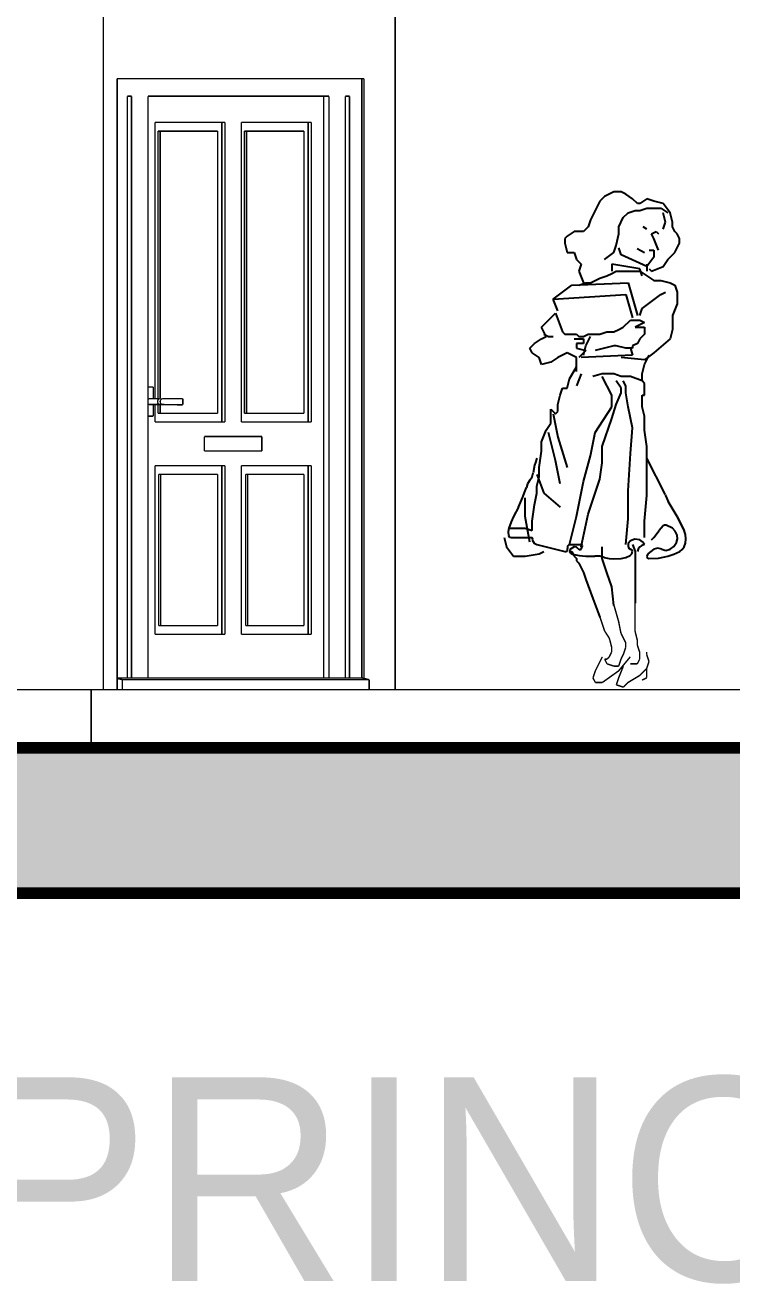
# Model space of a CAD drawing. Extents: x -27.1 to 14.4, y -13.6 to 27.5.
# Drawn here: x -16.902 to -14.472, y 8.117 to 12.444 of the extents above; entities that cross this region are included whole.
import ezdxf

# ---------------------------------------------------------------- set-up
doc = ezdxf.new("R2010")
doc.units = 0
doc.header["$MEASUREMENT"] = 0
for name, color, linetype, lineweight, plot in [('CLOSET', 7, 'Continuous', 0, False), ('MUROS_EXTERIORES', 7, 'Continuous', 0, False), ('TEXTO', 7, 'Continuous', 0, False), ('TRAMAS', 7, 'Continuous', 0, False)]:
    doc.layers.add(name, color=color, linetype=linetype, lineweight=lineweight, plot=plot)

# ---------------------------------------------------------------- blocks, each defined once
blk = doc.blocks.new('FILL_13')
at = {"layer": 'TRAMAS', "linetype": 'Continuous'}
h = blk.add_hatch(dxfattribs=at)
h.set_pattern_fill('PAVIMENTO_MOSAICO_DE_PIEDRA', color=251, scale=0.1, style=0)
h.set_pattern_definition([(0, (0, 0), (0, 0.4), [0.1, -0.3]), (0, (0, 0.1), (0, 0.4), [0.1, -0.3]), (90, (0, 0), (-0.4, 0), [0.1, -0.3]), (90, (0.1, 0), (-0.4, 0), [0.1, -0.3]), (0, (0.2, 0.2), (0, 0.4), [0.1, -0.3]), (0, (0.2, 0.3), (0, 0.4), [0.1, -0.3]), (90, (0.2, 0.2), (-0.4, 0), [0.1, -0.3]), (90, (0.3, 0.2), (-0.4, 0), [0.1, -0.3]), (45, (0.1, 0.1), (-0.2, 0.2), [0.1414214, -0.1414214]), (-45, (0.1, 0), (0.2, 0.2), [0.1414214, -0.1414214])])
h.paths.add_polyline_path([(-23.9128, 9.4598), (-23.9128, 9.9598), (-8.935, 9.9598), (-8.935, 9.4598)], flags=0)
blk = doc.blocks.new('FILL_14')
at = {"layer": 'TRAMAS', "linetype": 'Continuous'}
h = blk.add_hatch(dxfattribs=at)
h.set_pattern_fill('25__', color=251, scale=0.0007, style=0)
h.set_pattern_definition([(0, (0, 0), (0, 0.035), [0, -0.035])])
h.paths.add_polyline_path([(-23.9128, 9.4598), (-23.9128, 9.9598), (-8.935, 9.9598), (-8.935, 9.4598)], flags=0)
blk = doc.blocks.new('FILL_15')
at = {"layer": 'TRAMAS', "linetype": 'Continuous'}
h = blk.add_hatch(dxfattribs=at)
h.set_pattern_fill('ALFOMBRA', color=251, scale=0.006, style=0)
h.set_pattern_definition([(45, (0, 0.3), (-0.0954594, 0.0954594), [0, -0.09, 0, -0.135]), (110, (0.3, 0.3), (-0.1268585, -0.0461727), [0, -0.066, 0, -0.114])])
h.paths.add_polyline_path([(-8.935, 9.9598), (-8.935, 9.4598), (-23.9128, 9.4598), (-23.9128, 9.9598)], flags=0)

msp = doc.modelspace()

# ---------------------------------------------------------------- linework, layer by layer
at = {"color": 0, "linetype": 'Continuous'}
for p, q in [((-14.8776, 11.8715), (-14.9097, 11.8555)), ((-14.8776, 11.8715), (-14.9097, 11.8555)), ((-14.8535, 11.8715), (-14.8776, 11.8715)), ((-14.8535, 11.8715), (-14.8776, 11.8715)), ((-14.8374, 11.8635), (-14.8535, 11.8715)), ((-14.8374, 11.8635), (-14.8535, 11.8715)), ((-14.8134, 11.8474), (-14.8374, 11.8635)), ((-14.8134, 11.8474), (-14.8374, 11.8635)), ((-14.9258, 11.8394), (-14.9499, 11.7912)), ((-14.9258, 11.8394), (-14.9499, 11.7912)), ((-14.9097, 11.8555), (-14.9258, 11.8394)), ((-14.9097, 11.8555), (-14.9258, 11.8394)), ((-14.7973, 11.8314), (-14.8134, 11.8474)), ((-14.7973, 11.8314), (-14.8134, 11.8474)), ((-14.7893, 11.8314), (-14.7973, 11.8314)), ((-14.7893, 11.8314), (-14.7973, 11.8314)), ((-14.7652, 11.8474), (-14.7893, 11.8314)), ((-14.7652, 11.8474), (-14.7893, 11.8314)), ((-14.7893, 11.8073), (-14.7652, 11.8153)), ((-14.7893, 11.8073), (-14.7652, 11.8153)), ((-14.7411, 11.8394), (-14.7652, 11.8474)), ((-14.7411, 11.8394), (-14.7652, 11.8474)), ((-14.7652, 11.8153), (-14.717, 11.8153)), ((-14.7652, 11.8153), (-14.717, 11.8153)), ((-14.709, 11.8314), (-14.7411, 11.8394)), ((-14.709, 11.8314), (-14.7411, 11.8394)), ((-14.717, 11.8153), (-14.6929, 11.7992)), ((-14.717, 11.8153), (-14.6929, 11.7992)), ((-14.6849, 11.7992), (-14.709, 11.8314)), ((-14.6849, 11.7992), (-14.709, 11.8314)), ((-14.9579, 11.7751), (-14.9659, 11.751)), ((-14.9579, 11.7751), (-14.9659, 11.751)), ((-14.9499, 11.7912), (-14.9579, 11.7751)), ((-14.9499, 11.7912), (-14.9579, 11.7751)), ((-14.8615, 11.751), (-14.8455, 11.7832)), ((-14.8615, 11.751), (-14.8455, 11.7832)), ((-14.8455, 11.7832), (-14.8294, 11.7992)), ((-14.8455, 11.7832), (-14.8294, 11.7992)), ((-14.8294, 11.7992), (-14.8053, 11.8073)), ((-14.8294, 11.7992), (-14.8053, 11.8073)), ((-14.8053, 11.8073), (-14.7893, 11.8073)), ((-14.8053, 11.8073), (-14.7893, 11.8073)), ((-14.7009, 11.7671), (-14.709, 11.7992)), ((-14.7009, 11.7671), (-14.709, 11.7992)), ((-14.6768, 11.7671), (-14.6849, 11.7992)), ((-14.6768, 11.7671), (-14.6849, 11.7992)), ((-15.0141, 11.7349), (-15.0382, 11.7189)), ((-15.0141, 11.7349), (-15.0382, 11.7189)), ((-14.982, 11.7349), (-15.0141, 11.7349)), ((-14.982, 11.7349), (-15.0141, 11.7349)), ((-14.9659, 11.751), (-14.982, 11.7349)), ((-14.9659, 11.751), (-14.982, 11.7349)), ((-14.8615, 11.7269), (-14.8615, 11.751)), ((-14.8615, 11.7269), (-14.8615, 11.751)), ((-14.7652, 11.743), (-14.7772, 11.751)), ((-14.7652, 11.743), (-14.7772, 11.751)), ((-14.7491, 11.7269), (-14.7331, 11.7349)), ((-14.7491, 11.7269), (-14.7331, 11.7349)), ((-14.7331, 11.7349), (-14.725, 11.7269)), ((-14.7331, 11.7349), (-14.725, 11.7269)), ((-14.709, 11.743), (-14.7009, 11.7671)), ((-14.709, 11.743), (-14.7009, 11.7671)), ((-14.6768, 11.751), (-14.6768, 11.7671)), ((-14.6768, 11.751), (-14.6768, 11.7671)), ((-14.6688, 11.7349), (-14.6768, 11.751)), ((-14.6688, 11.7349), (-14.6768, 11.751)), ((-14.6608, 11.7269), (-14.6688, 11.7349)), ((-14.6608, 11.7269), (-14.6688, 11.7349)), ((-15.0382, 11.7189), (-15.0462, 11.7108)), ((-15.0382, 11.7189), (-15.0462, 11.7108)), ((-15.0462, 11.7108), (-15.0462, 11.6948)), ((-15.0462, 11.7108), (-15.0462, 11.6948)), ((-15.0462, 11.6948), (-15.0382, 11.6626)), ((-15.0462, 11.6948), (-15.0382, 11.6626)), ((-14.8776, 11.6626), (-14.8696, 11.6867)), ((-14.8776, 11.6626), (-14.8696, 11.6867)), ((-14.8696, 11.6867), (-14.8615, 11.7269)), ((-14.8696, 11.6867), (-14.8615, 11.7269)), ((-14.7411, 11.7108), (-14.7491, 11.7269)), ((-14.7411, 11.7108), (-14.7491, 11.7269)), ((-14.725, 11.6707), (-14.7411, 11.7108)), ((-14.725, 11.6707), (-14.7411, 11.7108)), ((-14.6528, 11.7108), (-14.6608, 11.7269)), ((-14.6528, 11.7108), (-14.6608, 11.7269)), ((-14.6608, 11.6787), (-14.6528, 11.6948)), ((-14.6608, 11.6787), (-14.6528, 11.6948)), ((-14.6528, 11.6948), (-14.6528, 11.7108)), ((-14.6528, 11.6948), (-14.6528, 11.7108)), ((-15.0382, 11.6626), (-15.0141, 11.6626)), ((-15.0382, 11.6626), (-15.0141, 11.6626)), ((-15.0141, 11.6626), (-15.0061, 11.6385)), ((-15.0141, 11.6626), (-15.0061, 11.6385)), ((-14.9097, 11.6385), (-14.8776, 11.6626)), ((-14.9097, 11.6385), (-14.8776, 11.6626)), ((-14.8535, 11.6546), (-14.8615, 11.6787)), ((-14.8535, 11.6546), (-14.8615, 11.6787)), ((-14.7652, 11.6144), (-14.8535, 11.6546)), ((-14.7652, 11.6144), (-14.8535, 11.6546)), ((-14.798, 11.6761), (-14.7732, 11.6626)), ((-14.798, 11.6761), (-14.7732, 11.6626)), ((-14.7411, 11.6466), (-14.7652, 11.6144)), ((-14.7411, 11.6466), (-14.7652, 11.6144)), ((-14.7571, 11.6707), (-14.7411, 11.6707)), ((-14.7571, 11.6707), (-14.7411, 11.6707)), ((-14.7411, 11.6707), (-14.7411, 11.6466)), ((-14.7411, 11.6707), (-14.7411, 11.6466)), ((-14.6929, 11.6385), (-14.6688, 11.6626)), ((-14.6929, 11.6385), (-14.6688, 11.6626)), ((-14.6688, 11.6626), (-14.6608, 11.6787)), ((-14.6688, 11.6626), (-14.6608, 11.6787)), ((-15.0061, 11.6385), (-14.99, 11.6224)), ((-15.0061, 11.6385), (-14.99, 11.6224)), ((-14.99, 11.6224), (-14.9981, 11.5983)), ((-14.99, 11.6224), (-14.9981, 11.5983)), ((-14.9981, 11.5983), (-14.982, 11.5582)), ((-14.9981, 11.5983), (-14.982, 11.5582)), ((-14.8856, 11.6224), (-14.8856, 11.5983)), ((-14.8374, 11.6144), (-14.8856, 11.6224)), ((-14.8856, 11.6224), (-14.8856, 11.5983)), ((-14.8374, 11.6144), (-14.8856, 11.6224)), ((-14.8856, 11.5903), (-14.8696, 11.5983)), ((-14.8856, 11.5903), (-14.8696, 11.5983)), ((-14.8696, 11.5983), (-14.8455, 11.5983)), ((-14.8696, 11.5983), (-14.8455, 11.5983)), ((-14.8455, 11.5983), (-14.8214, 11.5983)), ((-14.8455, 11.5983), (-14.8214, 11.5983)), ((-14.7893, 11.6064), (-14.8374, 11.6144)), ((-14.7893, 11.6064), (-14.8374, 11.6144)), ((-14.8214, 11.5983), (-14.7893, 11.5983)), ((-14.8214, 11.5983), (-14.7893, 11.5983)), ((-14.7812, 11.5823), (-14.7893, 11.6064)), ((-14.7812, 11.5823), (-14.7893, 11.6064)), ((-14.7893, 11.5983), (-14.7652, 11.5823)), ((-14.7893, 11.5983), (-14.7652, 11.5823)), ((-14.7652, 11.6224), (-14.7652, 11.6144)), ((-14.7652, 11.6224), (-14.7652, 11.6144)), ((-14.7652, 11.6144), (-14.7652, 11.5983)), ((-14.7652, 11.6144), (-14.7652, 11.5983)), ((-14.7571, 11.6064), (-14.7491, 11.5983)), ((-14.7571, 11.6064), (-14.7491, 11.5983)), ((-14.7491, 11.5983), (-14.709, 11.6144)), ((-14.7491, 11.5983), (-14.709, 11.6144)), ((-14.709, 11.6144), (-14.6929, 11.6385)), ((-14.709, 11.6144), (-14.6929, 11.6385)), ((-15.0221, 11.5501), (-14.8294, 11.5582)), ((-15.0221, 11.5501), (-14.8294, 11.5582)), ((-14.9981, 11.5501), (-14.974, 11.5582)), ((-14.9981, 11.5501), (-14.974, 11.5582)), ((-14.974, 11.5582), (-14.9579, 11.5582)), ((-14.974, 11.5582), (-14.9579, 11.5582)), ((-14.9579, 11.5582), (-14.9258, 11.5742)), ((-14.9579, 11.5582), (-14.9258, 11.5742)), ((-14.9258, 11.5742), (-14.9017, 11.5823)), ((-14.9258, 11.5742), (-14.9017, 11.5823)), ((-14.9017, 11.5823), (-14.8856, 11.5903)), ((-14.9017, 11.5823), (-14.8856, 11.5903)), ((-14.8294, 11.5582), (-14.7973, 11.4457)), ((-14.8294, 11.5582), (-14.7973, 11.4457)), ((-14.7652, 11.5823), (-14.7411, 11.5662)), ((-14.7652, 11.5823), (-14.7411, 11.5662)), ((-14.7411, 11.5662), (-14.717, 11.5662)), ((-14.7411, 11.5662), (-14.717, 11.5662)), ((-14.717, 11.5662), (-14.6849, 11.5582)), ((-14.717, 11.5662), (-14.6849, 11.5582)), ((-14.6849, 11.5582), (-14.6688, 11.5501)), ((-14.6849, 11.5582), (-14.6688, 11.5501)), ((-15.0864, 11.5019), (-15.0221, 11.5501)), ((-15.0864, 11.5019), (-15.0221, 11.5501)), ((-15.0864, 11.5019), (-14.8374, 11.518)), ((-14.8374, 11.518), (-14.8134, 11.4376)), ((-14.8374, 11.518), (-14.8134, 11.4376)), ((-14.7491, 11.4939), (-14.717, 11.518)), ((-14.7491, 11.4939), (-14.717, 11.518)), ((-14.717, 11.518), (-14.7009, 11.526)), ((-14.717, 11.518), (-14.7009, 11.526)), ((-14.6688, 11.5501), (-14.6608, 11.526)), ((-14.6688, 11.5501), (-14.6608, 11.526)), ((-14.6608, 11.526), (-14.6608, 11.4858)), ((-14.6608, 11.526), (-14.6608, 11.4858)), ((-15.0703, 11.4617), (-15.0864, 11.5019)), ((-15.0703, 11.4617), (-15.0864, 11.5019)), ((-14.7893, 11.4457), (-14.7812, 11.4698)), ((-14.7893, 11.4457), (-14.7812, 11.4698)), ((-14.7812, 11.4698), (-14.7491, 11.4939)), ((-14.7812, 11.4698), (-14.7491, 11.4939)), ((-14.6608, 11.4858), (-14.6768, 11.4457)), ((-14.6608, 11.4858), (-14.6768, 11.4457)), ((-15.1265, 11.4055), (-15.0784, 11.4537)), ((-15.1265, 11.4055), (-15.0784, 11.4537)), ((-15.0784, 11.4537), (-15.0543, 11.3894)), ((-15.0784, 11.4537), (-15.0543, 11.3894)), ((-14.8455, 11.4055), (-14.8214, 11.4296)), ((-14.8455, 11.4055), (-14.8214, 11.4296)), ((-14.8214, 11.4296), (-14.8053, 11.4296)), ((-14.8214, 11.4296), (-14.8053, 11.4296)), ((-14.8053, 11.4296), (-14.7893, 11.4296)), ((-14.8053, 11.4296), (-14.7893, 11.4296)), ((-14.7893, 11.4296), (-14.7732, 11.4216)), ((-14.7893, 11.4296), (-14.7732, 11.4216)), ((-14.6768, 11.4457), (-14.6768, 11.3975)), ((-14.6768, 11.4457), (-14.6768, 11.3975)), ((-15.1185, 11.3894), (-15.1265, 11.4055)), ((-15.1185, 11.3894), (-15.1265, 11.4055)), ((-15.1105, 11.3733), (-15.1185, 11.3894)), ((-15.1105, 11.3733), (-15.1185, 11.3894)), ((-15.1185, 11.3814), (-15.1024, 11.3733)), ((-15.1185, 11.3814), (-15.1024, 11.3733)), ((-15.0543, 11.3894), (-15.0462, 11.3814)), ((-15.0543, 11.3894), (-15.0462, 11.3814)), ((-15.0462, 11.3814), (-15.0141, 11.3814)), ((-15.0462, 11.3814), (-15.0141, 11.3814)), ((-15.0141, 11.3814), (-15.0061, 11.3814)), ((-15.0141, 11.3814), (-15.0061, 11.3814)), ((-15.0061, 11.3814), (-14.9981, 11.3733)), ((-15.0061, 11.3814), (-14.9981, 11.3733)), ((-14.982, 11.3733), (-14.9659, 11.3814)), ((-14.982, 11.3733), (-14.9659, 11.3814)), ((-14.9659, 11.3814), (-14.9499, 11.3814)), ((-14.9659, 11.3814), (-14.9499, 11.3814)), ((-14.9499, 11.3814), (-14.9258, 11.3814)), ((-14.9499, 11.3814), (-14.9258, 11.3814)), ((-14.9258, 11.3814), (-14.9017, 11.3894)), ((-14.9258, 11.3814), (-14.9017, 11.3894)), ((-14.9017, 11.3894), (-14.8776, 11.3894)), ((-14.9017, 11.3894), (-14.8776, 11.3894)), ((-14.8776, 11.3894), (-14.8615, 11.3975)), ((-14.8776, 11.3894), (-14.8615, 11.3975)), ((-14.8615, 11.3975), (-14.8455, 11.4055)), ((-14.8615, 11.3975), (-14.8455, 11.4055)), ((-14.7893, 11.4135), (-14.8053, 11.4055)), ((-14.7893, 11.4135), (-14.8053, 11.4055)), ((-14.8053, 11.4055), (-14.7732, 11.4055)), ((-14.8053, 11.4055), (-14.7732, 11.4055)), ((-14.7732, 11.4216), (-14.7893, 11.4135)), ((-14.7732, 11.4216), (-14.7893, 11.4135)), ((-14.7732, 11.3814), (-14.7893, 11.3653)), ((-14.7732, 11.3814), (-14.7893, 11.3653)), ((-14.7732, 11.4055), (-14.7732, 11.3814)), ((-14.7732, 11.4055), (-14.7732, 11.3814)), ((-14.6768, 11.3975), (-14.6849, 11.3653)), ((-14.6768, 11.3975), (-14.6849, 11.3653)), ((-15.1667, 11.3332), (-15.1506, 11.3492)), ((-15.1667, 11.3332), (-15.1506, 11.3492)), ((-15.1506, 11.3492), (-15.1265, 11.3653)), ((-15.1506, 11.3492), (-15.1265, 11.3653)), ((-15.1265, 11.3653), (-15.1105, 11.3733)), ((-15.1265, 11.3653), (-15.1105, 11.3733)), ((-15.1024, 11.3733), (-15.0864, 11.3733)), ((-15.1024, 11.3733), (-15.0864, 11.3733)), ((-15.0141, 11.3653), (-14.982, 11.3653)), ((-15.0141, 11.3653), (-14.982, 11.3653)), ((-14.982, 11.3492), (-15.0061, 11.3492)), ((-14.982, 11.3492), (-15.0061, 11.3492)), ((-15.0061, 11.3492), (-15.0061, 11.3332)), ((-15.0061, 11.3492), (-15.0061, 11.3332)), ((-14.9981, 11.3733), (-14.982, 11.3733)), ((-14.9981, 11.3733), (-14.982, 11.3733)), ((-14.982, 11.3653), (-14.982, 11.3492)), ((-14.982, 11.3653), (-14.982, 11.3492)), ((-14.982, 11.3091), (-14.974, 11.3412)), ((-14.982, 11.3091), (-14.974, 11.3412)), ((-14.974, 11.3412), (-14.9579, 11.3733)), ((-14.974, 11.3412), (-14.9579, 11.3733)), ((-14.8776, 11.3412), (-14.9418, 11.3251)), ((-14.8776, 11.3412), (-14.9418, 11.3251)), ((-14.8696, 11.3412), (-14.8776, 11.3412)), ((-14.8696, 11.3412), (-14.8776, 11.3412)), ((-14.8374, 11.3332), (-14.8696, 11.3412)), ((-14.8374, 11.3332), (-14.8696, 11.3412)), ((-14.7973, 11.3492), (-14.8134, 11.3412)), ((-14.7973, 11.3492), (-14.8134, 11.3412)), ((-14.8134, 11.3412), (-14.8134, 11.3332)), ((-14.8134, 11.3412), (-14.8134, 11.3332)), ((-14.7893, 11.3653), (-14.7973, 11.3492)), ((-14.7893, 11.3653), (-14.7973, 11.3492)), ((-14.6849, 11.3653), (-14.7411, 11.3171)), ((-14.6849, 11.3653), (-14.7411, 11.3171)), ((-15.1587, 11.3171), (-15.1667, 11.3332)), ((-15.1587, 11.3171), (-15.1667, 11.3332)), ((-15.1346, 11.301), (-15.1587, 11.3171)), ((-15.1346, 11.301), (-15.1587, 11.3171)), ((-15.1265, 11.2769), (-15.1346, 11.301)), ((-15.1265, 11.2769), (-15.1346, 11.301)), ((-15.0703, 11.301), (-15.0944, 11.285)), ((-15.0703, 11.301), (-15.0944, 11.285)), ((-15.0543, 11.3091), (-15.0703, 11.301)), ((-15.0543, 11.3091), (-15.0703, 11.301)), ((-15.0382, 11.3171), (-15.0543, 11.3091)), ((-15.0382, 11.3171), (-15.0543, 11.3091)), ((-15.0221, 11.3091), (-15.0382, 11.3171)), ((-15.0221, 11.3091), (-15.0382, 11.3171)), ((-15.0061, 11.301), (-15.0221, 11.3091)), ((-15.0061, 11.301), (-15.0221, 11.3091)), ((-15.0061, 11.3332), (-14.974, 11.3251)), ((-15.0061, 11.3332), (-14.974, 11.3251)), ((-15.0061, 11.2769), (-15.0061, 11.301)), ((-15.0061, 11.2769), (-15.0061, 11.301)), ((-14.974, 11.3251), (-14.9981, 11.301)), ((-14.974, 11.3251), (-14.9981, 11.301)), ((-14.8134, 11.3091), (-14.99, 11.301)), ((-14.8134, 11.3091), (-14.99, 11.301)), ((-14.7732, 11.293), (-14.8535, 11.301)), ((-14.7732, 11.293), (-14.8535, 11.301)), ((-14.8134, 11.3332), (-14.8374, 11.3332)), ((-14.8134, 11.3332), (-14.8374, 11.3332)), ((-14.8214, 11.3332), (-14.8134, 11.3091)), ((-14.8214, 11.3332), (-14.8134, 11.3091)), ((-14.7411, 11.3171), (-14.7732, 11.293)), ((-14.7411, 11.3171), (-14.7732, 11.293)), ((-14.7732, 11.2769), (-14.7571, 11.3091)), ((-14.7732, 11.2769), (-14.7571, 11.3091)), ((-15.0944, 11.285), (-15.1265, 11.2769)), ((-15.0944, 11.285), (-15.1265, 11.2769)), ((-15.0302, 11.2287), (-15.0061, 11.2689)), ((-15.0302, 11.2287), (-15.0061, 11.2689)), ((-15.0061, 11.2689), (-15.0061, 11.2769)), ((-15.0061, 11.2689), (-15.0061, 11.2769)), ((-15.0061, 11.2689), (-15.0061, 11.2769)), ((-15.0061, 11.2689), (-15.0061, 11.2769)), ((-15.0061, 11.2528), (-15.0061, 11.2689)), ((-15.0061, 11.2528), (-15.0061, 11.2689)), ((-14.7812, 11.2448), (-14.7732, 11.2769)), ((-14.7812, 11.2448), (-14.7732, 11.2769)), ((-15.0382, 11.1966), (-15.0302, 11.2287)), ((-15.0382, 11.1966), (-15.0302, 11.2287)), ((-14.99, 11.2448), (-15.0061, 11.2046)), ((-14.99, 11.2448), (-15.0061, 11.2046)), ((-14.9177, 11.2448), (-14.9499, 11.2367)), ((-14.9177, 11.2448), (-14.9499, 11.2367)), ((-14.8776, 11.2448), (-14.9177, 11.2448)), ((-14.8776, 11.2448), (-14.9177, 11.2448)), ((-14.8856, 11.1725), (-14.9177, 11.2367)), ((-14.8856, 11.1725), (-14.9177, 11.2367)), ((-14.8535, 11.2367), (-14.8776, 11.2448)), ((-14.8535, 11.2367), (-14.8776, 11.2448)), ((-14.8535, 11.1966), (-14.8696, 11.2207)), ((-14.8535, 11.1966), (-14.8696, 11.2207)), ((-14.8214, 11.2367), (-14.8535, 11.2367)), ((-14.8214, 11.2367), (-14.8535, 11.2367)), ((-14.8374, 11.2046), (-14.8455, 11.2207)), ((-14.8374, 11.2046), (-14.8455, 11.2207)), ((-14.7812, 11.2207), (-14.8214, 11.2367)), ((-14.7812, 11.2207), (-14.8214, 11.2367)), ((-14.7812, 11.2207), (-14.7812, 11.2448)), ((-14.7812, 11.2207), (-14.7812, 11.2448)), ((-14.7732, 11.2126), (-14.7812, 11.2207)), ((-14.7732, 11.2126), (-14.7812, 11.2207)), ((-14.7732, 11.1725), (-14.7732, 11.2126)), ((-14.7732, 11.1725), (-14.7732, 11.2126)), ((-15.0703, 11.1403), (-15.0623, 11.1725)), ((-15.0703, 11.1403), (-15.0623, 11.1725)), ((-15.0623, 11.1725), (-15.0543, 11.1966)), ((-15.0623, 11.1725), (-15.0543, 11.1966)), ((-15.0543, 11.1966), (-15.0382, 11.1966)), ((-15.0543, 11.1966), (-15.0382, 11.1966)), ((-14.8856, 11.1323), (-14.8856, 11.1725)), ((-14.8856, 11.1323), (-14.8856, 11.1725)), ((-14.8696, 11.1403), (-14.8535, 11.1805)), ((-14.8696, 11.1403), (-14.8535, 11.1805)), ((-14.8535, 11.1805), (-14.8535, 11.1966)), ((-14.8535, 11.1805), (-14.8535, 11.1966)), ((-14.8374, 11.1805), (-14.8374, 11.2046)), ((-14.8374, 11.1805), (-14.8374, 11.2046)), ((-14.8294, 11.1323), (-14.8374, 11.1805)), ((-14.8294, 11.1323), (-14.8374, 11.1805)), ((-14.7812, 11.1725), (-14.7732, 11.1725)), ((-14.7812, 11.1323), (-14.7812, 11.1725)), ((-14.7812, 11.1725), (-14.7732, 11.1725)), ((-14.7812, 11.1323), (-14.7812, 11.1725)), ((-15.0944, 11.1242), (-15.0784, 11.1082)), ((-15.0944, 11.1001), (-15.0944, 11.1242)), ((-15.0944, 11.1242), (-15.0784, 11.1082)), ((-15.0944, 11.1001), (-15.0944, 11.1242)), ((-15.0703, 11.1162), (-15.0703, 11.1403)), ((-15.0703, 11.1162), (-15.0703, 11.1403)), ((-14.9418, 11.0439), (-14.8856, 11.1323)), ((-14.9418, 11.0439), (-14.8856, 11.1323)), ((-14.8856, 11.0921), (-14.8696, 11.1403)), ((-14.8856, 11.0921), (-14.8696, 11.1403)), ((-14.8134, 11.06), (-14.8294, 11.1323)), ((-14.8134, 11.06), (-14.8294, 11.1323)), ((-14.7732, 11.1001), (-14.7812, 11.1323)), ((-14.7732, 11.1001), (-14.7812, 11.1323)), ((-15.0944, 11.076), (-15.0944, 11.1001)), ((-15.0944, 11.076), (-15.0944, 11.1001)), ((-15.0864, 11.1082), (-15.0703, 11.0278)), ((-15.0864, 11.1082), (-15.0703, 11.0278)), ((-15.0784, 11.1082), (-15.0703, 11.1162)), ((-15.0784, 11.1082), (-15.0703, 11.1162)), ((-14.9177, 10.9957), (-14.8856, 11.0921)), ((-14.9177, 10.9957), (-14.8856, 11.0921)), ((-14.7732, 11.0519), (-14.7732, 11.1001)), ((-14.7732, 11.0519), (-14.7732, 11.1001)), ((-15.1265, 11.0118), (-15.1105, 11.0519)), ((-15.1265, 11.0118), (-15.1105, 11.0519)), ((-15.1105, 11.0519), (-15.0944, 11.076)), ((-15.1105, 11.0519), (-15.0944, 11.076)), ((-15.0784, 10.9475), (-15.1024, 11.0439)), ((-15.0784, 10.9475), (-15.1024, 11.0439)), ((-14.9579, 10.9635), (-14.9418, 11.0439)), ((-14.9579, 10.9635), (-14.9418, 11.0439)), ((-14.8214, 10.9716), (-14.8134, 11.06)), ((-14.8214, 10.9716), (-14.8134, 11.06)), ((-14.7652, 10.9957), (-14.7732, 11.0519)), ((-14.7652, 10.9957), (-14.7732, 11.0519)), ((-15.1265, 10.9796), (-15.1265, 11.0118)), ((-15.1265, 10.9796), (-15.1265, 11.0118)), ((-15.0703, 11.0278), (-15.0382, 10.9234)), ((-15.0703, 11.0278), (-15.0382, 10.9234)), ((-14.9177, 10.9394), (-14.9177, 10.9957)), ((-14.9177, 10.9394), (-14.9177, 10.9957)), ((-14.7652, 10.9555), (-14.7652, 10.9957)), ((-14.7652, 10.9555), (-14.7652, 10.9957)), ((-15.1426, 10.9555), (-15.1479, 10.9407)), ((-15.1426, 10.9555), (-15.1479, 10.9407)), ((-15.1346, 10.9234), (-15.1265, 10.9796)), ((-15.1346, 10.9234), (-15.1265, 10.9796)), ((-14.982, 10.8751), (-14.9579, 10.9635)), ((-14.8294, 10.843), (-14.8214, 10.9716)), ((-14.8294, 10.843), (-14.8214, 10.9716)), ((-14.7022, 10.8314), (-14.7652, 10.9555)), ((-14.7652, 10.8993), (-14.7652, 10.9555)), ((-14.7022, 10.8314), (-14.7652, 10.9555)), ((-14.7652, 10.8993), (-14.7652, 10.9555)), ((-15.1587, 10.8912), (-15.1553, 10.9054)), ((-15.1587, 10.8912), (-15.1553, 10.9054)), ((-15.1506, 10.9314), (-15.1553, 10.9054)), ((-15.1506, 10.9314), (-15.1553, 10.9054)), ((-15.1479, 10.9407), (-15.1506, 10.9314)), ((-15.1479, 10.9407), (-15.1506, 10.9314)), ((-15.1346, 10.8912), (-15.1346, 10.9234)), ((-15.1346, 10.8912), (-15.1346, 10.9234)), ((-15.0623, 10.8671), (-15.0784, 10.9475)), ((-15.0623, 10.8671), (-15.0784, 10.9475)), ((-14.9258, 10.8832), (-14.9177, 10.9394)), ((-14.9258, 10.8832), (-14.9177, 10.9394)), ((-15.1747, 10.8671), (-15.1789, 10.8545)), ((-15.1747, 10.8671), (-15.1789, 10.8545)), ((-15.1667, 10.8792), (-15.1747, 10.8671)), ((-15.1667, 10.8792), (-15.1747, 10.8671)), ((-15.1667, 10.8792), (-15.1587, 10.8912)), ((-15.1667, 10.8792), (-15.1587, 10.8912)), ((-15.1426, 10.8993), (-15.1185, 10.835)), ((-15.1426, 10.8993), (-15.1185, 10.835)), ((-15.1426, 10.8591), (-15.1346, 10.8912)), ((-15.1426, 10.8591), (-15.1346, 10.8912)), ((-15.0061, 10.7546), (-14.982, 10.8751)), ((-15.0061, 10.7546), (-14.982, 10.8751)), ((-14.9418, 10.835), (-14.9258, 10.8832)), ((-14.9418, 10.835), (-14.9258, 10.8832)), ((-14.7652, 10.8269), (-14.7652, 10.8993)), ((-14.7652, 10.8269), (-14.7652, 10.8993)), ((-15.1988, 10.8028), (-15.192, 10.819)), ((-15.1988, 10.8028), (-15.192, 10.819)), ((-15.192, 10.819), (-15.1827, 10.843)), ((-15.192, 10.819), (-15.1827, 10.843)), ((-15.1827, 10.843), (-15.1789, 10.8545)), ((-15.1827, 10.843), (-15.1789, 10.8545)), ((-15.1827, 10.7546), (-15.1827, 10.8189)), ((-15.1827, 10.7546), (-15.1827, 10.8189)), ((-15.1506, 10.7948), (-15.1426, 10.835)), ((-15.1506, 10.7948), (-15.1426, 10.835)), ((-15.1426, 10.835), (-15.1426, 10.8591)), ((-15.1426, 10.835), (-15.1426, 10.8591)), ((-15.1185, 10.835), (-15.0623, 10.7868)), ((-15.1185, 10.835), (-15.0623, 10.7868)), ((-14.9659, 10.7627), (-14.9418, 10.835)), ((-14.9659, 10.7627), (-14.9418, 10.835)), ((-14.8294, 10.7466), (-14.8294, 10.843)), ((-14.8294, 10.7466), (-14.8294, 10.843)), ((-14.7732, 10.7385), (-14.7652, 10.8269)), ((-14.7732, 10.7385), (-14.7652, 10.8269)), ((-14.7022, 10.8314), (-14.7009, 10.8269)), ((-14.7022, 10.8314), (-14.7009, 10.8269)), ((-14.7009, 10.8269), (-14.691, 10.8067)), ((-14.7009, 10.8269), (-14.691, 10.8067)), ((-15.2065, 10.787), (-15.2229, 10.7546)), ((-15.2065, 10.787), (-15.2229, 10.7546)), ((-15.2065, 10.787), (-15.1988, 10.8028)), ((-15.2065, 10.787), (-15.1988, 10.8028)), ((-15.1587, 10.7385), (-15.1506, 10.7948)), ((-15.1587, 10.7385), (-15.1506, 10.7948)), ((-14.6608, 10.7546), (-14.691, 10.8067)), ((-14.6608, 10.7546), (-14.691, 10.8067)), ((-15.2309, 10.7364), (-15.239, 10.7144)), ((-15.2309, 10.7364), (-15.239, 10.7144)), ((-15.2229, 10.7546), (-15.2309, 10.7364)), ((-15.2229, 10.7546), (-15.2309, 10.7364)), ((-15.1667, 10.6662), (-15.1827, 10.7546)), ((-15.1667, 10.6662), (-15.1827, 10.7546)), ((-15.1587, 10.7144), (-15.1587, 10.7385)), ((-15.1587, 10.7144), (-15.1587, 10.7385)), ((-15.0302, 10.6582), (-15.0061, 10.7546)), ((-15.0302, 10.6582), (-15.0061, 10.7546)), ((-14.99, 10.6502), (-14.9659, 10.7627)), ((-14.99, 10.6502), (-14.9659, 10.7627)), ((-14.8374, 10.6582), (-14.8294, 10.7466)), ((-14.8374, 10.6582), (-14.8294, 10.7466)), ((-14.7732, 10.6823), (-14.7732, 10.7385)), ((-14.7732, 10.6823), (-14.7732, 10.7385)), ((-14.6489, 10.7315), (-14.6608, 10.7546)), ((-14.6489, 10.7315), (-14.6608, 10.7546)), ((-14.6608, 10.7546), (-14.6367, 10.7064)), ((-14.6608, 10.7546), (-14.6367, 10.7064)), ((-15.239, 10.7144), (-15.2412, 10.7019)), ((-15.239, 10.7144), (-15.2412, 10.7019)), ((-15.2412, 10.7019), (-15.2399, 10.6893)), ((-15.2412, 10.7019), (-15.2399, 10.6893)), ((-15.2399, 10.6893), (-15.2366, 10.6843)), ((-15.2399, 10.6893), (-15.2366, 10.6843)), ((-15.239, 10.7144), (-15.1988, 10.7144)), ((-15.239, 10.7144), (-15.1988, 10.7144)), ((-15.1988, 10.7144), (-15.1827, 10.7144)), ((-15.1988, 10.7144), (-15.1827, 10.7144)), ((-15.1827, 10.7144), (-15.1587, 10.7064)), ((-15.1827, 10.7144), (-15.1587, 10.7064)), ((-15.1587, 10.7064), (-15.1587, 10.7144)), ((-15.1587, 10.7064), (-15.1587, 10.7144)), ((-14.7411, 10.6823), (-14.7223, 10.707)), ((-14.7411, 10.6823), (-14.7223, 10.707)), ((-14.709, 10.7225), (-14.7223, 10.707)), ((-14.709, 10.7225), (-14.7223, 10.707)), ((-14.704, 10.7249), (-14.709, 10.7225)), ((-14.704, 10.7249), (-14.709, 10.7225)), ((-14.6985, 10.7248), (-14.704, 10.7249)), ((-14.6985, 10.7248), (-14.704, 10.7249)), ((-14.6768, 10.7144), (-14.6985, 10.7248)), ((-14.6768, 10.7144), (-14.6985, 10.7248)), ((-14.6676, 10.7046), (-14.6768, 10.7144)), ((-14.6676, 10.7046), (-14.6768, 10.7144)), ((-14.6608, 10.6903), (-14.6676, 10.7046)), ((-14.6608, 10.6903), (-14.6676, 10.7046)), ((-14.6593, 10.6775), (-14.6608, 10.6903)), ((-14.6593, 10.6775), (-14.6608, 10.6903)), ((-14.6367, 10.7064), (-14.6489, 10.7315)), ((-14.6367, 10.7064), (-14.6489, 10.7315)), ((-14.6319, 10.6925), (-14.6367, 10.7064)), ((-14.6319, 10.6925), (-14.6367, 10.7064)), ((-14.6303, 10.6779), (-14.6319, 10.6925)), ((-14.6303, 10.6779), (-14.6319, 10.6925)), ((-15.255, 10.6823), (-15.247, 10.6502)), ((-15.255, 10.6823), (-15.247, 10.6502)), ((-15.247, 10.6502), (-15.2229, 10.618)), ((-15.247, 10.6502), (-15.2229, 10.618)), ((-15.2366, 10.6843), (-15.2309, 10.6823)), ((-15.2366, 10.6843), (-15.2309, 10.6823)), ((-15.2309, 10.6823), (-15.1908, 10.6823)), ((-15.2309, 10.6823), (-15.1908, 10.6823)), ((-15.1908, 10.6823), (-15.1587, 10.6823)), ((-15.1908, 10.6823), (-15.1587, 10.6823)), ((-15.1575, 10.6795), (-15.1587, 10.6823)), ((-15.1575, 10.6795), (-15.1587, 10.6823)), ((-15.1575, 10.6795), (-15.1587, 10.6743)), ((-15.1575, 10.6795), (-15.1587, 10.6743)), ((-15.1587, 10.6743), (-15.1521, 10.6636)), ((-15.1587, 10.6743), (-15.1521, 10.6636)), ((-15.1521, 10.6636), (-15.1426, 10.6582)), ((-15.1521, 10.6636), (-15.1426, 10.6582)), ((-15.1426, 10.6582), (-15.1105, 10.6502)), ((-15.1426, 10.6582), (-15.1105, 10.6502)), ((-15.1105, 10.6502), (-15.0784, 10.6421)), ((-15.1105, 10.6502), (-15.0784, 10.6421)), ((-15.0302, 10.6582), (-15.0377, 10.6539)), ((-15.0302, 10.6582), (-15.0377, 10.6539)), ((-15.0377, 10.6539), (-15.0377, 10.6453)), ((-15.0377, 10.6539), (-15.0377, 10.6453)), ((-15.037, 10.6395), (-15.0377, 10.6453)), ((-15.037, 10.6395), (-15.0377, 10.6453)), ((-15.0302, 10.6582), (-14.9981, 10.6582)), ((-15.0302, 10.6582), (-14.9981, 10.6582)), ((-15.0141, 10.6502), (-15.029, 10.6413)), ((-15.0141, 10.6502), (-15.029, 10.6413)), ((-15.0064, 10.6496), (-15.0141, 10.6502)), ((-15.0064, 10.6496), (-15.0141, 10.6502)), ((-15.0012, 10.644), (-15.0064, 10.6496)), ((-15.0012, 10.644), (-15.0064, 10.6496)), ((-14.9981, 10.6582), (-14.99, 10.6582)), ((-14.9981, 10.6582), (-14.99, 10.6582)), ((-14.9869, 10.6569), (-14.99, 10.6582)), ((-14.9869, 10.6569), (-14.99, 10.6582)), ((-14.99, 10.6421), (-14.9857, 10.6538)), ((-14.99, 10.6421), (-14.9857, 10.6538)), ((-14.9857, 10.6538), (-14.9869, 10.6569)), ((-14.9857, 10.6538), (-14.9869, 10.6569)), ((-14.9177, 10.6421), (-14.9177, 10.6502)), ((-14.9177, 10.6421), (-14.9177, 10.6502)), ((-14.829, 10.6623), (-14.8294, 10.6502)), ((-14.829, 10.6623), (-14.8294, 10.6502)), ((-14.8294, 10.6502), (-14.8258, 10.6446)), ((-14.8294, 10.6502), (-14.8258, 10.6446)), ((-14.8211, 10.6717), (-14.829, 10.6623)), ((-14.8211, 10.6717), (-14.829, 10.6623)), ((-14.8055, 10.6767), (-14.8211, 10.6717)), ((-14.8055, 10.6767), (-14.8211, 10.6717)), ((-14.8134, 10.6582), (-14.8053, 10.6341)), ((-14.8134, 10.6582), (-14.8053, 10.6341)), ((-14.7893, 10.6743), (-14.8055, 10.6767)), ((-14.7893, 10.6743), (-14.8055, 10.6767)), ((-14.7893, 10.6502), (-14.7946, 10.6428)), ((-14.7893, 10.6502), (-14.7946, 10.6428)), ((-14.7797, 10.668), (-14.7893, 10.6743)), ((-14.7797, 10.668), (-14.7893, 10.6743)), ((-14.7819, 10.6555), (-14.7893, 10.6502)), ((-14.7819, 10.6555), (-14.7893, 10.6502)), ((-14.7732, 10.6582), (-14.7819, 10.6555)), ((-14.7732, 10.6582), (-14.7819, 10.6555)), ((-14.7732, 10.6582), (-14.7797, 10.668)), ((-14.7732, 10.6582), (-14.7797, 10.668)), ((-14.7491, 10.6743), (-14.7449, 10.6784)), ((-14.7491, 10.6743), (-14.7449, 10.6784)), ((-14.7449, 10.6784), (-14.7411, 10.6823)), ((-14.7449, 10.6784), (-14.7411, 10.6823)), ((-14.7273, 10.646), (-14.7411, 10.6421)), ((-14.7273, 10.646), (-14.7411, 10.6421)), ((-14.7134, 10.6424), (-14.7273, 10.646)), ((-14.7134, 10.6424), (-14.7273, 10.646)), ((-14.6849, 10.6421), (-14.6721, 10.6519)), ((-14.6849, 10.6421), (-14.6721, 10.6519)), ((-14.6721, 10.6519), (-14.6628, 10.6651)), ((-14.6721, 10.6519), (-14.6628, 10.6651)), ((-14.6628, 10.6651), (-14.6593, 10.6775)), ((-14.6628, 10.6651), (-14.6593, 10.6775)), ((-14.6427, 10.6415), (-14.6367, 10.6502)), ((-14.6427, 10.6415), (-14.6367, 10.6502)), ((-14.6367, 10.6502), (-14.6319, 10.6637)), ((-14.6367, 10.6502), (-14.6319, 10.6637)), ((-14.6319, 10.6637), (-14.6303, 10.6779)), ((-14.6319, 10.6637), (-14.6303, 10.6779)), ((-15.2229, 10.618), (-15.1827, 10.618)), ((-15.2229, 10.618), (-15.1827, 10.618)), ((-15.1827, 10.618), (-15.1346, 10.626)), ((-15.1827, 10.618), (-15.1346, 10.626)), ((-15.1346, 10.626), (-15.1185, 10.6341)), ((-15.1346, 10.626), (-15.1185, 10.6341)), ((-15.0784, 10.6421), (-15.0462, 10.6341)), ((-15.0784, 10.6421), (-15.0462, 10.6341)), ((-15.0462, 10.6341), (-15.0405, 10.6349)), ((-15.0462, 10.6341), (-15.0405, 10.6349)), ((-15.0405, 10.6349), (-15.037, 10.6395)), ((-15.0405, 10.6349), (-15.037, 10.6395)), ((-15.029, 10.6413), (-15.0302, 10.6341)), ((-15.029, 10.6413), (-15.0302, 10.6341)), ((-15.0302, 10.6341), (-15.0261, 10.6288)), ((-15.0302, 10.6341), (-15.0261, 10.6288)), ((-15.0302, 10.6341), (-15.0221, 10.6341)), ((-15.0302, 10.6341), (-15.0221, 10.6341)), ((-15.0261, 10.6288), (-15.0202, 10.6257)), ((-15.0261, 10.6288), (-15.0202, 10.6257)), ((-15.0221, 10.6341), (-15.0141, 10.618)), ((-15.0221, 10.6341), (-15.0141, 10.618)), ((-15.0202, 10.6257), (-14.9973, 10.6206)), ((-15.0202, 10.6257), (-14.9973, 10.6206)), ((-15.0141, 10.618), (-15.0061, 10.61)), ((-15.0141, 10.618), (-15.0061, 10.61)), ((-15.0061, 10.61), (-15.0061, 10.6019)), ((-15.0061, 10.61), (-15.0061, 10.6019)), ((-15.0061, 10.6019), (-14.9981, 10.5939)), ((-15.0061, 10.6019), (-14.9981, 10.5939)), ((-15.0012, 10.644), (-14.9961, 10.6399)), ((-15.0012, 10.644), (-14.9961, 10.6399)), ((-14.9973, 10.6206), (-14.974, 10.618)), ((-14.9973, 10.6206), (-14.974, 10.618)), ((-14.9961, 10.6399), (-14.99, 10.6421)), ((-14.9961, 10.6399), (-14.99, 10.6421)), ((-14.974, 10.618), (-14.9435, 10.6186)), ((-14.974, 10.618), (-14.9435, 10.6186)), ((-14.9258, 10.618), (-14.9435, 10.6186)), ((-14.9258, 10.618), (-14.9435, 10.6186)), ((-14.9109, 10.6144), (-14.9258, 10.618)), ((-14.9109, 10.6144), (-14.9258, 10.618)), ((-14.9177, 10.61), (-14.9177, 10.6421)), ((-14.9177, 10.61), (-14.9177, 10.6421)), ((-14.9017, 10.5618), (-14.9177, 10.61)), ((-14.9017, 10.5618), (-14.9177, 10.61)), ((-14.9109, 10.6144), (-14.8937, 10.61)), ((-14.9109, 10.6144), (-14.8937, 10.61)), ((-14.8937, 10.61), (-14.8798, 10.6088)), ((-14.8937, 10.61), (-14.8798, 10.6088)), ((-14.8798, 10.6088), (-14.8535, 10.61)), ((-14.8798, 10.6088), (-14.8535, 10.61)), ((-14.8535, 10.61), (-14.837, 10.6134)), ((-14.8535, 10.61), (-14.837, 10.6134)), ((-14.837, 10.6134), (-14.8217, 10.6204)), ((-14.837, 10.6134), (-14.8217, 10.6204)), ((-14.8258, 10.6446), (-14.8197, 10.6419)), ((-14.8258, 10.6446), (-14.8197, 10.6419)), ((-14.8217, 10.6204), (-14.8158, 10.6262)), ((-14.8217, 10.6204), (-14.8158, 10.6262)), ((-14.815, 10.6392), (-14.8197, 10.6419)), ((-14.815, 10.6392), (-14.8197, 10.6419)), ((-14.8158, 10.6262), (-14.8134, 10.6341)), ((-14.8158, 10.6262), (-14.8134, 10.6341)), ((-14.8134, 10.6341), (-14.815, 10.6392)), ((-14.8134, 10.6341), (-14.815, 10.6392)), ((-14.8053, 10.6341), (-14.8053, 10.61)), ((-14.8053, 10.6341), (-14.8053, 10.61)), ((-14.8053, 10.61), (-14.8053, 10.5778)), ((-14.8053, 10.61), (-14.8053, 10.5778)), ((-14.7946, 10.6428), (-14.7973, 10.6341)), ((-14.7946, 10.6428), (-14.7973, 10.6341)), ((-14.7616, 10.6262), (-14.7652, 10.618)), ((-14.7616, 10.6262), (-14.7652, 10.618)), ((-14.7652, 10.618), (-14.7631, 10.6124)), ((-14.7652, 10.618), (-14.7631, 10.6124)), ((-14.7631, 10.6124), (-14.7575, 10.61)), ((-14.7631, 10.6124), (-14.7575, 10.61)), ((-14.7411, 10.6421), (-14.7616, 10.6262)), ((-14.7411, 10.6421), (-14.7616, 10.6262)), ((-14.7575, 10.61), (-14.725, 10.612)), ((-14.7575, 10.61), (-14.725, 10.612)), ((-14.725, 10.612), (-14.6929, 10.618)), ((-14.725, 10.612), (-14.6929, 10.618)), ((-14.7134, 10.6424), (-14.6992, 10.6385)), ((-14.7134, 10.6424), (-14.6992, 10.6385)), ((-14.6992, 10.6385), (-14.6849, 10.6421)), ((-14.6992, 10.6385), (-14.6849, 10.6421)), ((-14.6929, 10.618), (-14.6714, 10.625)), ((-14.6929, 10.618), (-14.6714, 10.625)), ((-14.6714, 10.625), (-14.651, 10.6349)), ((-14.6714, 10.625), (-14.651, 10.6349)), ((-14.651, 10.6349), (-14.6427, 10.6415)), ((-14.651, 10.6349), (-14.6427, 10.6415)), ((-14.9981, 10.5939), (-14.99, 10.5778)), ((-14.9981, 10.5939), (-14.99, 10.5778)), ((-14.99, 10.5778), (-14.982, 10.5618)), ((-14.99, 10.5778), (-14.982, 10.5618)), ((-14.982, 10.5618), (-14.974, 10.5377)), ((-14.982, 10.5618), (-14.974, 10.5377)), ((-14.8856, 10.5136), (-14.9017, 10.5618)), ((-14.8856, 10.5136), (-14.9017, 10.5618)), ((-14.8053, 10.5778), (-14.8053, 10.5457)), ((-14.8053, 10.5778), (-14.8053, 10.5457)), ((-14.974, 10.5377), (-14.9499, 10.4734)), ((-14.974, 10.5377), (-14.9499, 10.4734)), ((-14.8053, 10.5457), (-14.8053, 10.4975)), ((-14.8053, 10.5457), (-14.8053, 10.4975)), ((-14.9499, 10.4734), (-14.9258, 10.4091)), ((-14.9499, 10.4734), (-14.9258, 10.4091)), ((-14.8776, 10.4493), (-14.8856, 10.5136)), ((-14.8776, 10.4493), (-14.8856, 10.5136)), ((-14.8053, 10.4975), (-14.8053, 10.4573)), ((-14.8053, 10.4975), (-14.8053, 10.4573))]:
    msp.add_line(p, q, dxfattribs=at)
at = {"color": 0, "linetype": 'Continuous', "const_width": 0.005}
for points in [[(-14.8615, 10.393), (-14.8776, 10.4493)], [(-14.8615, 10.393), (-14.8776, 10.4493)], [(-14.8053, 10.4573), (-14.8053, 10.4252)], [(-14.8053, 10.4573), (-14.8053, 10.4252)], [(-14.9258, 10.4091), (-14.9097, 10.3609)], [(-14.9258, 10.4091), (-14.9097, 10.3609)], [(-14.8535, 10.3528), (-14.8615, 10.393)], [(-14.8535, 10.3528), (-14.8615, 10.393)], [(-14.8053, 10.4252), (-14.8053, 10.4011)], [(-14.8053, 10.4252), (-14.8053, 10.4011)], [(-14.8053, 10.4011), (-14.8053, 10.3609)], [(-14.8053, 10.4011), (-14.8053, 10.3609)], [(-14.9097, 10.3609), (-14.8937, 10.3368)], [(-14.9097, 10.3609), (-14.8937, 10.3368)], [(-14.8374, 10.3207), (-14.8535, 10.3528)], [(-14.8374, 10.3207), (-14.8535, 10.3528)], [(-14.8053, 10.3609), (-14.7973, 10.3287)], [(-14.8053, 10.3609), (-14.7973, 10.3287)], [(-14.8937, 10.3368), (-14.8856, 10.3046)], [(-14.8937, 10.3368), (-14.8856, 10.3046)], [(-14.8856, 10.3046), (-14.8856, 10.2886)], [(-14.8856, 10.3046), (-14.8856, 10.2886)], [(-14.8455, 10.2805), (-14.8374, 10.3046)], [(-14.8455, 10.2805), (-14.8374, 10.3046)], [(-14.8374, 10.3046), (-14.8374, 10.3207)], [(-14.8374, 10.3046), (-14.8374, 10.3207)], [(-14.7973, 10.3287), (-14.7973, 10.3127)], [(-14.7973, 10.3287), (-14.7973, 10.3127)], [(-14.7973, 10.3127), (-14.7893, 10.2886)], [(-14.7973, 10.3127), (-14.7893, 10.2886)], [(-14.9177, 10.2725), (-14.9418, 10.2243)], [(-14.9177, 10.2725), (-14.9418, 10.2243)], [(-14.9017, 10.2645), (-14.9097, 10.2645)], [(-14.9097, 10.2645), (-14.9017, 10.2484)], [(-14.9017, 10.2645), (-14.9097, 10.2645)], [(-14.9097, 10.2645), (-14.9017, 10.2484)], [(-14.8937, 10.2725), (-14.9017, 10.2645)], [(-14.8937, 10.2725), (-14.9017, 10.2645)], [(-14.8856, 10.2886), (-14.8937, 10.2725)], [(-14.8856, 10.2886), (-14.8937, 10.2725)], [(-14.8615, 10.2243), (-14.8214, 10.2725)], [(-14.8615, 10.2243), (-14.8214, 10.2725)], [(-14.8615, 10.2403), (-14.8535, 10.2645)], [(-14.8615, 10.2403), (-14.8535, 10.2645)], [(-14.8535, 10.2645), (-14.8455, 10.2805)], [(-14.8535, 10.2645), (-14.8455, 10.2805)], [(-14.7893, 10.2645), (-14.7973, 10.2484)], [(-14.7893, 10.2645), (-14.7973, 10.2484)], [(-14.7893, 10.2886), (-14.7893, 10.2645)], [(-14.7893, 10.2886), (-14.7893, 10.2645)], [(-14.7652, 10.2805), (-14.7652, 10.2886)], [(-14.7652, 10.2805), (-14.7652, 10.2886)], [(-14.7571, 10.2564), (-14.7652, 10.2805)], [(-14.7571, 10.2564), (-14.7652, 10.2805)], [(-14.7652, 10.2323), (-14.7571, 10.2564)], [(-14.7652, 10.2323), (-14.7571, 10.2564)], [(-14.9418, 10.2243), (-14.9499, 10.2002)], [(-14.9418, 10.2243), (-14.9499, 10.2002)], [(-14.9177, 10.1841), (-14.8615, 10.2243)], [(-14.9177, 10.1841), (-14.8615, 10.2243)], [(-14.9017, 10.2484), (-14.8776, 10.2403)], [(-14.9017, 10.2484), (-14.8776, 10.2403)], [(-14.8776, 10.2403), (-14.8615, 10.2403)], [(-14.8776, 10.2403), (-14.8615, 10.2403)], [(-14.8455, 10.2403), (-14.8615, 10.2002)], [(-14.8455, 10.2403), (-14.8615, 10.2002)], [(-14.7973, 10.2484), (-14.8214, 10.2484)], [(-14.7973, 10.2484), (-14.8214, 10.2484)], [(-14.7893, 10.2082), (-14.7652, 10.2323)], [(-14.7893, 10.2082), (-14.7652, 10.2323)], [(-14.7652, 10.2002), (-14.7652, 10.2323)], [(-14.7652, 10.2002), (-14.7652, 10.2323)], [(-14.9499, 10.2002), (-14.9418, 10.1841)], [(-14.9499, 10.2002), (-14.9418, 10.1841)], [(-14.9418, 10.1841), (-14.9177, 10.1841)], [(-14.9418, 10.1841), (-14.9177, 10.1841)], [(-14.8615, 10.2002), (-14.8696, 10.1761)], [(-14.8615, 10.2002), (-14.8696, 10.1761)], [(-14.8696, 10.1761), (-14.8455, 10.168)], [(-14.8696, 10.1761), (-14.8455, 10.168)], [(-14.8455, 10.168), (-14.8294, 10.1841)], [(-14.8455, 10.168), (-14.8294, 10.1841)], [(-14.8294, 10.1841), (-14.7893, 10.2082)], [(-14.8294, 10.1841), (-14.7893, 10.2082)], [(-14.7812, 10.1921), (-14.7652, 10.2002)], [(-14.7812, 10.1921), (-14.7652, 10.2002)]]:
    msp.add_lwpolyline(points, dxfattribs=at)
at = {"layer": 'CLOSET', "color": 7, "linetype": 'Continuous', "const_width": 0.005}
msp.add_lwpolyline([(-16.6756, 9.9598), (-16.6756, 10.1598)], dxfattribs=at)
at = {"layer": 'CLOSET', "color": 5, "linetype": 'Continuous', "const_width": 0.04}
for points in [[(-8.935, 9.9598), (-23.9128, 9.9598)], [(-8.935, 9.4598), (-23.9128, 9.4598)]]:
    msp.add_lwpolyline(points, dxfattribs=at)
at = {"layer": 'MUROS_EXTERIORES', "color": 7, "linetype": 'Continuous', "const_width": 0.005}
for points in [[(-16.6335, 10.1598), (-16.6335, 13.9023)], [(-15.6299, 13.0602), (-15.6299, 10.1598)], [(-16.5862, 10.1598), (-16.5862, 12.2598)], [(-16.5862, 12.2598), (-15.7376, 12.2598)], [(-15.7447, 10.1998), (-15.7447, 12.2598)], [(-15.7376, 12.2598), (-15.7376, 10.1981)], [(-16.5508, 10.1998), (-16.5508, 12.1998)], [(-16.5508, 12.1998), (-16.5367, 12.1998)], [(-16.5367, 12.1998), (-16.5367, 10.1998)], [(-16.4801, 10.1998), (-16.4801, 12.1998)], [(-16.4801, 12.1998), (-15.8579, 12.1998)], [(-15.8762, 12.1998), (-15.8762, 10.1998)], [(-15.8579, 12.1998), (-15.8579, 10.1998)], [(-15.8013, 10.1998), (-15.8013, 12.1998)], [(-15.8013, 12.1998), (-15.7871, 12.1998)], [(-15.7871, 12.1998), (-15.7871, 10.1998)], [(-16.2156, 12.1098), (-16.4561, 12.1098)], [(-16.4561, 12.1098), (-16.4561, 11.1598)], [(-16.4455, 11.1598), (-16.4455, 12.0798)], [(-16.4455, 12.0798), (-16.4384, 12.0798)], [(-16.4384, 11.1598), (-16.4384, 12.0798)], [(-16.4384, 12.0798), (-16.2404, 12.0798)], [(-16.2404, 12.0798), (-16.2404, 11.1098)], [(-16.2263, 12.1098), (-16.2263, 11.0798)], [(-16.2156, 11.0798), (-16.2156, 12.1098)], [(-15.9187, 12.1098), (-16.1591, 12.1098)], [(-16.1591, 12.1098), (-16.1591, 11.0798)], [(-16.1485, 11.1098), (-16.1485, 12.0798)], [(-16.1485, 12.0798), (-16.1414, 12.0798)], [(-16.1414, 11.1098), (-16.1414, 12.0798)], [(-16.1414, 12.0798), (-15.9434, 12.0798)], [(-15.9434, 12.0798), (-15.9434, 11.1098)], [(-15.9293, 12.1098), (-15.9293, 11.0798)], [(-15.9187, 11.0798), (-15.9187, 12.1098)], [(-16.4801, 11.1998), (-16.4614, 11.1998)], [(-16.4614, 11.1998), (-16.4614, 11.1598)], [(-16.4801, 11.1573), (-16.48, 11.1574)], [(-16.48, 11.1421), (-16.4801, 11.1422)], [(-16.48, 11.1574), (-16.479, 11.1584)], [(-16.479, 11.1411), (-16.48, 11.1421)], [(-16.479, 11.1584), (-16.4779, 11.1592)], [(-16.4779, 11.1404), (-16.479, 11.1411)], [(-16.4779, 11.1592), (-16.4767, 11.1596)], [(-16.4767, 11.1399), (-16.4779, 11.1404)], [(-16.4767, 11.1596), (-16.4755, 11.1598)], [(-16.4755, 11.1398), (-16.4767, 11.1399)], [(-16.4755, 11.1598), (-16.4399, 11.1598)], [(-16.4755, 11.1398), (-16.4399, 11.1398)], [(-16.4614, 11.1398), (-16.4614, 11.0998)], [(-16.4561, 11.1398), (-16.4561, 11.0798)], [(-16.447, 11.1498), (-16.4469, 11.1515)], [(-16.4469, 11.148), (-16.447, 11.1498)], [(-16.4469, 11.1515), (-16.4466, 11.1532)], [(-16.4466, 11.1463), (-16.4469, 11.148)], [(-16.4466, 11.1532), (-16.4461, 11.1548)], [(-16.4461, 11.1448), (-16.4466, 11.1463)], [(-16.4461, 11.1548), (-16.4454, 11.1562)], [(-16.4454, 11.1433), (-16.4461, 11.1448)], [(-16.4455, 11.1098), (-16.4455, 11.1398)], [(-16.4454, 11.1562), (-16.4445, 11.1574)], [(-16.4445, 11.1421), (-16.4454, 11.1433)], [(-16.4445, 11.1574), (-16.4435, 11.1584)], [(-16.4435, 11.1411), (-16.4445, 11.1421)], [(-16.4435, 11.1584), (-16.4424, 11.1592)], [(-16.4424, 11.1404), (-16.4435, 11.1411)], [(-16.4424, 11.1592), (-16.4412, 11.1596)], [(-16.4412, 11.1399), (-16.4424, 11.1404)], [(-16.4412, 11.1596), (-16.4399, 11.1598)], [(-16.4399, 11.1398), (-16.4412, 11.1399)], [(-16.3692, 11.1388), (-16.4399, 11.1398)], [(-16.4384, 11.1098), (-16.4384, 11.1397)], [(-16.4381, 11.1498), (-16.438, 11.1515)], [(-16.438, 11.148), (-16.4381, 11.1498)], [(-16.438, 11.1515), (-16.4377, 11.1532)], [(-16.4377, 11.1463), (-16.438, 11.148)], [(-16.4377, 11.1532), (-16.4372, 11.1548)], [(-16.4372, 11.1448), (-16.4377, 11.1463)], [(-16.4372, 11.1548), (-16.4365, 11.1562)], [(-16.4365, 11.1433), (-16.4372, 11.1448)], [(-16.4365, 11.1562), (-16.4356, 11.1574)], [(-16.4356, 11.1421), (-16.4365, 11.1433)], [(-16.4356, 11.1574), (-16.4346, 11.1584)], [(-16.4346, 11.1411), (-16.4356, 11.1421)], [(-16.4346, 11.1584), (-16.4335, 11.1592)], [(-16.4335, 11.1404), (-16.4346, 11.1411)], [(-16.4335, 11.1592), (-16.4323, 11.1596)], [(-16.4323, 11.1399), (-16.4335, 11.1404)], [(-16.4323, 11.1596), (-16.4311, 11.1598)], [(-16.4311, 11.1398), (-16.4323, 11.1399)], [(-16.4311, 11.1598), (-16.3603, 11.1598)], [(-16.3603, 11.1388), (-16.4311, 11.1398)], [(-16.3692, 11.1388), (-16.3603, 11.1388)], [(-16.3603, 11.1598), (-16.3603, 11.1388)], [(-16.4614, 11.0998), (-16.4801, 11.0998)], [(-16.4561, 11.0798), (-16.2156, 11.0798)], [(-16.4455, 11.1098), (-16.4384, 11.1098)], [(-16.2404, 11.1098), (-16.4384, 11.1098)], [(-16.1591, 11.0798), (-15.9187, 11.0798)], [(-16.1485, 11.1098), (-16.1414, 11.1098)], [(-15.9434, 11.1098), (-16.1414, 11.1098)], [(-16.2864, 10.9798), (-16.2864, 11.0298)], [(-16.2864, 11.0298), (-16.0884, 11.0298)], [(-16.0884, 11.0298), (-16.0884, 10.9798)], [(-16.0884, 10.9798), (-16.2864, 10.9798)], [(-16.2156, 10.9298), (-16.4561, 10.9298)], [(-16.4561, 10.9298), (-16.4561, 10.3498)], [(-16.2263, 10.9298), (-16.2263, 10.3498)], [(-16.2156, 10.3498), (-16.2156, 10.9298)], [(-15.9187, 10.9298), (-16.1591, 10.9298)], [(-16.1591, 10.9298), (-16.1591, 10.3498)], [(-15.9293, 10.9298), (-15.9293, 10.3498)], [(-15.9187, 10.3498), (-15.9187, 10.9298)], [(-16.4434, 10.3798), (-16.4434, 10.8998)], [(-16.4434, 10.8998), (-16.4363, 10.8998)], [(-16.4363, 10.3798), (-16.4363, 10.8998)], [(-16.4363, 10.8998), (-16.2404, 10.8998)], [(-16.2404, 10.8998), (-16.2404, 10.3798)], [(-16.1443, 10.3798), (-16.1443, 10.8998)], [(-16.1443, 10.8998), (-16.1372, 10.8998)], [(-16.1372, 10.3798), (-16.1372, 10.8998)], [(-16.1372, 10.8998), (-15.9434, 10.8998)], [(-15.9434, 10.8998), (-15.9434, 10.3798)], [(-16.4561, 10.3498), (-16.2156, 10.3498)], [(-16.4434, 10.3798), (-16.4363, 10.3798)], [(-16.2404, 10.3798), (-16.4363, 10.3798)], [(-16.1591, 10.3498), (-15.9187, 10.3498)], [(-16.1443, 10.3798), (-16.1372, 10.3798)], [(-15.9434, 10.3798), (-16.1372, 10.3798)], [(-16.5862, 10.1998), (-16.5508, 10.1998)], [(-16.5682, 10.1939), (-16.5862, 10.1981)], [(-16.5682, 10.1598), (-16.5682, 10.1939)], [(-16.5682, 10.1939), (-15.7197, 10.1939)], [(-16.5367, 10.1998), (-16.5508, 10.1998)], [(-16.5367, 10.1998), (-16.4801, 10.1998)], [(-15.8579, 10.1998), (-16.4801, 10.1998)], [(-15.8579, 10.1998), (-15.8013, 10.1998)], [(-15.7871, 10.1998), (-15.8013, 10.1998)], [(-15.7871, 10.1998), (-15.7447, 10.1998)], [(-15.7197, 10.1939), (-15.7447, 10.1998)], [(-15.7197, 10.1598), (-15.7197, 10.1939)], [(-19.8335, 10.1598), (-16.6335, 10.1598)], [(-16.6335, 10.1598), (-16.6335, 10.1598)], [(-16.6335, 10.1598), (-16.5862, 10.1598)], [(-16.5862, 10.1598), (-16.5682, 10.1598)], [(-16.5862, 10.1598), (-16.5682, 10.1598)], [(-16.5682, 10.1598), (-15.7447, 10.1598)], [(-15.7447, 10.1598), (-15.7197, 10.1598)], [(-15.7197, 10.1598), (-15.6299, 10.1598)], [(-15.6299, 10.1598), (-13.4928, 10.1598)]]:
    msp.add_lwpolyline(points, dxfattribs=at)

# ---------------------------------------------------------------- block references
at = {"layer": 'TRAMAS'}
for name in ['FILL_13', 'FILL_14', 'FILL_15']:
    msp.add_blockref(name, (0, 0), dxfattribs=at)

# ---------------------------------------------------------------- texts
at = {"layer": 'TEXTO', "linetype": 'Continuous', "lineweight": 0}
msp.add_text('FACHADA PRINCIPAL', height=0.7, dxfattribs=at).set_placement((-21.8317, 8.1267))

doc.saveas('drawing.dxf')
